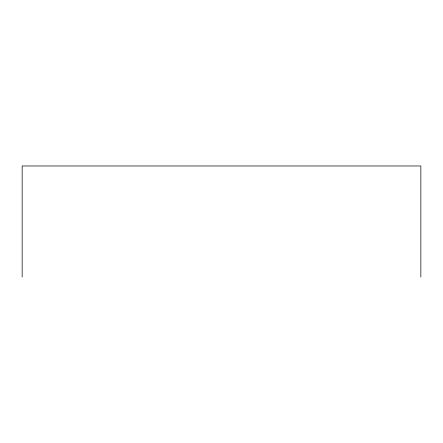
<?xml version="1.0" encoding="UTF-8"?>
<svg xmlns="http://www.w3.org/2000/svg" width="443" height="443" viewBox="0 0 443 443"><rect width="100%" height="100%" fill="white"/><g stroke="black" fill="none" stroke-linecap="round" stroke-linejoin="round"><path stroke-width="0.66" d="M420.85 277.025L420.85 165.975L22.15 165.975L22.15 277.025"/></g></svg>
